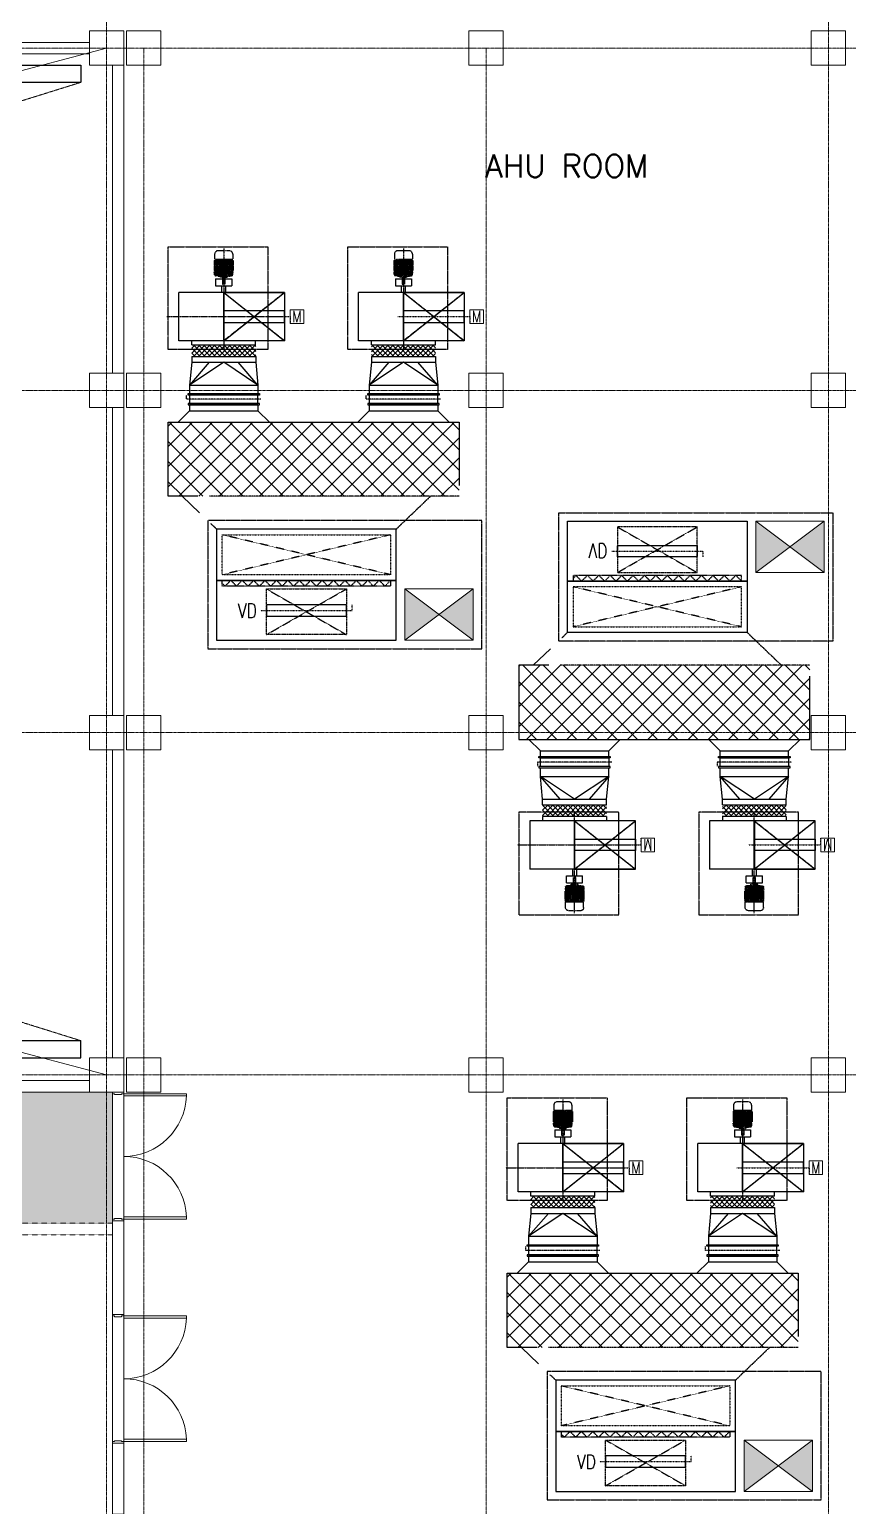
# Model space of a CAD drawing. Extents: x -59767 to 1106559, y -1290 to 1129522.
# Drawn here: x 108857 to 123210, y 555465 to 581354 of the extents above; entities that cross this region are included whole.
import ezdxf
from ezdxf.enums import TextEntityAlignment as Align

# ---------------------------------------------------------------- set-up
doc = ezdxf.new("R2010")
doc.units = 0
for name, pattern in [('CENTER', [2, 1.25, -0.25, 0.25, -0.25]), ('CENTER2', [1.125, 0.75, -0.125, 0.125, -0.125]), ('DASHED', [3.5, 2, -1.5]), ('HIDDEN', [0.375, 0.25, -0.125]), ('HIDDEN2', [0.1875, 0.125, -0.0625]), ('HIDDENX2', [0.75, 0.5, -0.25]), ('PHANTOM', [2.5, 1.25, -0.25, 0.25, -0.25, 0.25, -0.25]), ('PHANTOM2', [1.25, 0.625, -0.125, 0.125, -0.125, 0.125, -0.125])]:
    doc.linetypes.add(name, pattern=pattern)
doc.layers.get('0').update_dxf_attribs({"linetype": 'CONTINUOUS', "lineweight": 9})
for name, color, linetype in [('1', 2, 'CONTINUOUS'), ('CY', 4, 'CONTINUOUS'), ('D-OA', 3, 'CONTINUOUS'), ('EQ', 253, 'CONTINUOUS'), ('EQUIP', 6, 'CONTINUOUS'), ('EQUIP-PAD', 1, 'PHANTOM2'), ('EQUIPMENT', 6, 'CONTINUOUS'), ('SA-102', 3, 'CONTINUOUS'), ('SIZE', 2, 'CONTINUOUS'), ('VD', 2, 'HIDDEN')]:
    doc.layers.add(name, color=color, linetype=linetype)
for name, color, linetype, lineweight in [('CENTER', 1, 'CENTER', 9), ('COLUMN', 2, 'CONTINUOUS', 9), ('DRY WALL', 254, 'HIDDEN', 9), ('TEXT', 3, 'CONTINUOUS', 9), ('WALL', 7, 'CONTINUOUS', 9), ('WALL_200', 3, 'CONTINUOUS', 9), ('중간선', 5, 'CONTINUOUS', 9), ('중심선', 1, 'CENTER', 9)]:
    doc.layers.add(name, color=color, linetype=linetype, lineweight=lineweight)
doc.styles.add('ROMANS', font='romans.shx', dxfattribs={"bigfont": 'whgtxt.shx'})
doc.styles.get("Standard").update_dxf_attribs({"font": 'romans.shx', "bigfont": 'whtgtxt.shx'})

# ---------------------------------------------------------------- blocks, each defined once
blk = doc.blocks.new('column600')
at = {"layer": 'COLUMN', "linetype": 'Continuous'}
blk.add_lwpolyline([(-300, -300), (300, -300), (300, 300), (-300, 300)], close=True, dxfattribs=at)
blk = doc.blocks.new('15HPM1')
at = {"color": 6, "linetype": 'PHANTOM'}
for p, q in [((-21, -110), (-21, 0)), ((-21, 0), (0, 0)), ((21, 0), (0, 0)), ((21, -110), (21, 0)), ((-139, -218), (-167, -234)), ((-167, -323), (-167, -234)), ((-159, -163), (-165, -211)), ((-137, -211), (-165, -211)), ((-156, -161), (-163, -211)), ((-139, -218), (-163, -234)), ((-163, -323), (-163, -234)), ((-153, -161), (-159, -211)), ((-139, -218), (-159, -234)), ((-159, -323), (-159, -234)), ((-147, -163), (-153, -211)), ((-136, -218), (-153, -234)), ((-136, -218), (-153, -234)), ((-136, -218), (-153, -234)), ((-153, -323), (-153, -234)), ((-153, -323), (-153, -234)), ((-139, -167), (-145, -211)), ((-136, -218), (-145, -234)), ((-145, -323), (-145, -234)), ((-138, -167), (-144, -211)), ((-136, -218), (-144, -234)), ((-144, -323), (-144, -234)), ((-88, -146), (-140, -146)), ((-139, -215), (141, -215)), ((-139, -218), (-139, -215)), ((-131, -168), (-137, -215)), ((-136, -323), (-136, -218)), ((-130, -169), (-135, -211)), ((-131, -218), (-135, -234)), ((-135, -323), (-135, -234)), ((-128, -169), (-133, -211)), ((-133, -211), (-121, -211)), ((-126, -218), (-133, -234)), ((-133, -323), (-133, -234)), ((-126, -323), (-126, -218)), ((-104, -189), (-121, -189)), ((-121, -215), (-121, -189)), ((-121, -323), (-121, -215)), ((-103, -218), (-121, -218)), ((-117, -215), (-117, -189)), ((-117, -323), (-117, -218)), ((-114, -169), (-116, -189)), ((-109, -215), (-109, -189)), ((-109, -323), (-109, -218)), ((-106, -144), (-106, -141)), ((-103, -218), (-103, -215)), ((-98, -211), (-98, -174)), ((-86, -218), (-98, -234)), ((-98, -323), (-98, -234)), ((-96, -211), (-96, -175)), ((-76, -218), (-96, -234)), ((-96, -323), (-96, -234)), ((-90, -156), (-78, -144)), ((-89, -222), (-89, -215)), ((-88, -158), (-76, -146)), ((-82, -211), (-82, -177)), ((-73, -218), (-82, -234)), ((-82, -323), (-82, -234)), ((-81, -173), (-79, -164)), ((-80, -211), (-80, -179)), ((-63, -218), (-80, -234)), ((-80, -323), (-80, -234)), ((-79, -173), (-76, -165)), ((-76, -146), (-76, -157)), ((-76, -165), (-76, -211)), ((-76, -223), (-76, -218)), ((-65, -211), (-65, -178)), ((-60, -218), (-65, -234)), ((-65, -234), (-65, -412)), ((-63, -211), (-63, -179)), ((-48, -218), (-63, -234)), ((-63, -226), (-63, -218)), ((-63, -234), (-63, -412)), ((-60, -136), (-60, -120)), ((0, -138), (-60, -138)), ((0, -118), (-58, -118)), ((-57, -153), (-50, -145)), ((-54, -154), (-48, -146)), ((-48, -146), (-48, -211)), ((-48, -211), (-48, -184)), ((-48, -218), (-48, -428)), ((-45, -218), (-48, -234)), ((-48, -234), (-48, -412)), ((-45, -211), (-45, -185)), ((-33, -218), (-45, -234)), ((-45, -234), (-45, -412)), ((-40, -168), (-35, -163)), ((-38, -170), (-33, -165)), ((-33, -165), (-33, -211)), ((-33, -218), (-33, -428)), ((-30, -211), (-30, -171)), ((-30, -234), (-30, -428)), ((-27, -159), (-20, -145)), ((-27, -211), (-27, -171)), ((-18, -218), (-27, -234)), ((-27, -234), (-27, -412)), ((-24, -159), (-18, -146)), ((-22, -110), (0, -110)), ((-22, -118), (-22, -110)), ((-18, -146), (-18, -211)), ((-18, -218), (-18, -428)), ((-14, -218), (-14, -428)), ((-14, -218), (-11, -234)), ((-11, -211), (-11, -178)), ((-11, -234), (-11, -412)), ((-9, -172), (-4, -164)), ((-8, -211), (-8, -180)), ((-2, -218), (-8, -234)), ((-8, -234), (-8, -412)), ((-6, -173), (-2, -165)), ((22, -110), (0, -110)), ((0, -118), (58, -118)), ((0, -138), (60, -138)), ((6, -173), (2, -165)), ((2, -218), (8, -234)), ((9, -172), (4, -164)), ((8, -211), (8, -180)), ((8, -234), (8, -412)), ((11, -211), (11, -178)), ((14, -218), (11, -234)), ((11, -234), (11, -412)), ((14, -218), (14, -428)), ((18, -146), (18, -211)), ((24, -159), (18, -146)), ((18, -218), (18, -428)), ((18, -218), (27, -234)), ((27, -159), (20, -145)), ((22, -118), (22, -110)), ((27, -211), (27, -171)), ((27, -234), (27, -412)), ((30, -211), (30, -171)), ((30, -234), (30, -428)), ((33, -165), (33, -211)), ((38, -170), (33, -165)), ((33, -218), (33, -428)), ((33, -218), (45, -234)), ((40, -168), (35, -163)), ((45, -211), (45, -185)), ((45, -218), (48, -234)), ((45, -234), (45, -412)), ((48, -146), (48, -211)), ((54, -154), (48, -146)), ((48, -211), (48, -184)), ((48, -218), (48, -428)), ((48, -218), (63, -234)), ((48, -234), (48, -412)), ((57, -153), (50, -145)), ((60, -136), (60, -120)), ((60, -218), (65, -234)), ((63, -211), (63, -179)), ((63, -226), (63, -218)), ((63, -218), (80, -234)), ((63, -234), (63, -412)), ((65, -211), (65, -178)), ((65, -234), (65, -412)), ((73, -218), (82, -234)), ((88, -158), (76, -146)), ((76, -146), (76, -157)), ((76, -165), (76, -211)), ((79, -173), (76, -165)), ((76, -218), (96, -234)), ((76, -223), (76, -218)), ((90, -156), (78, -144)), ((81, -173), (79, -164)), ((80, -211), (80, -179)), ((80, -323), (80, -234)), ((82, -211), (82, -177)), ((82, -323), (82, -234)), ((86, -218), (98, -234)), ((88, -146), (140, -146)), ((89, -222), (89, -215)), ((96, -211), (96, -175)), ((96, -323), (96, -234)), ((98, -211), (98, -174)), ((98, -323), (98, -234)), ((103, -218), (103, -215)), ((103, -218), (121, -218)), ((104, -189), (121, -189)), ((106, -144), (106, -141)), ((109, -215), (109, -189)), ((109, -323), (109, -218)), ((114, -169), (116, -189)), ((117, -215), (117, -189)), ((117, -323), (117, -218)), ((121, -215), (121, -189)), ((133, -211), (121, -211)), ((121, -323), (121, -215)), ((126, -323), (126, -218)), ((126, -218), (133, -234)), ((128, -169), (133, -211)), ((130, -169), (135, -211)), ((131, -168), (137, -215)), ((131, -218), (135, -234)), ((133, -323), (133, -234)), ((135, -323), (135, -234)), ((136, -323), (136, -218)), ((136, -218), (153, -234)), ((136, -218), (153, -234)), ((136, -218), (153, -234)), ((136, -218), (145, -234)), ((136, -218), (144, -234)), ((137, -211), (165, -211)), ((138, -167), (144, -211)), ((139, -167), (145, -211)), ((139, -218), (139, -215)), ((139, -218), (167, -234)), ((139, -218), (163, -234)), ((139, -218), (159, -234)), ((144, -323), (144, -234)), ((145, -323), (145, -234)), ((147, -163), (153, -211)), ((153, -161), (159, -211)), ((153, -323), (153, -234)), ((153, -323), (153, -234)), ((156, -161), (163, -211)), ((159, -163), (165, -211)), ((159, -323), (159, -234)), ((163, -323), (163, -234)), ((167, -323), (167, -234)), ((-167, -412), (-167, -323)), ((-167, -412), (-139, -428)), ((-163, -412), (-163, -323)), ((-163, -412), (-139, -428)), ((-159, -412), (-159, -323)), ((-159, -412), (-139, -428)), ((-159, -431), (141, -431)), ((-159, -525), (-159, -431)), ((-153, -412), (-153, -323)), ((-153, -412), (-153, -323)), ((-153, -412), (-136, -428)), ((-153, -412), (-136, -428)), ((-153, -412), (-136, -428)), ((-145, -412), (-145, -323)), ((-145, -412), (-136, -428)), ((-144, -412), (-144, -323)), ((-144, -412), (-136, -428)), ((-139, -431), (-139, -428)), ((-136, -428), (-136, -323)), ((-135, -412), (-135, -323)), ((-135, -412), (-131, -428)), ((-133, -412), (-133, -323)), ((-133, -412), (-126, -428)), ((-126, -428), (-126, -323)), ((-121, -431), (-121, -323)), ((-121, -428), (-103, -428)), ((-117, -428), (-117, -323)), ((-109, -428), (-109, -323)), ((-103, -431), (-103, -428)), ((-98, -412), (-98, -323)), ((-98, -412), (-86, -428)), ((-96, -412), (-96, -323)), ((-96, -412), (-76, -428)), ((-89, -431), (-89, -424)), ((-82, -412), (-82, -323)), ((-82, -412), (-73, -428)), ((-80, -412), (-80, -323)), ((-80, -412), (-63, -428)), ((-76, -428), (-76, -423)), ((-65, -412), (-60, -428)), ((-63, -412), (-48, -428)), ((-63, -428), (-63, -420)), ((-48, -412), (-45, -428)), ((-45, -412), (-33, -428)), ((-27, -412), (-18, -428)), ((-11, -412), (-14, -428)), ((-8, -412), (-2, -428)), ((8, -412), (2, -428)), ((11, -412), (14, -428)), ((27, -412), (18, -428)), ((45, -412), (33, -428)), ((48, -412), (45, -428)), ((63, -412), (48, -428)), ((65, -412), (60, -428)), ((80, -412), (63, -428)), ((63, -428), (63, -420)), ((82, -412), (73, -428)), ((96, -412), (76, -428)), ((76, -428), (76, -423)), ((80, -412), (80, -323)), ((82, -412), (82, -323)), ((98, -412), (86, -428)), ((89, -431), (89, -424)), ((96, -412), (96, -323)), ((98, -412), (98, -323)), ((103, -431), (103, -428)), ((121, -428), (103, -428)), ((109, -428), (109, -323)), ((117, -428), (117, -323)), ((121, -431), (121, -323)), ((126, -428), (126, -323)), ((133, -412), (126, -428)), ((135, -412), (131, -428)), ((133, -412), (133, -323)), ((135, -412), (135, -323)), ((136, -428), (136, -323)), ((153, -412), (136, -428)), ((153, -412), (136, -428)), ((153, -412), (136, -428)), ((145, -412), (136, -428)), ((144, -412), (136, -428)), ((167, -412), (139, -428)), ((163, -412), (139, -428)), ((159, -412), (139, -428)), ((139, -431), (139, -428)), ((144, -412), (144, -323)), ((145, -412), (145, -323)), ((153, -412), (153, -323)), ((153, -412), (153, -323)), ((159, -412), (159, -323)), ((159, -525), (159, -431)), ((163, -412), (163, -323)), ((167, -412), (167, -323)), ((-102, -582), (103, -582))]:
    blk.add_line(p, q, dxfattribs=at)
for centre, radius, start, end in [((-140, -166), 19.4, 90, 172.2068), ((-140, -163), 16.7, 90, 172.2068), ((-136, -163), 16.7, 90, 172.2068), ((-127, -166), 19.4, 90, 172.2068), ((-116, -170), 23.6, 90.0001, 172.2068), ((-114, -170), 23.6, 90.0001, 172.2068), ((-104, -173), 27, 96.9319, 171.2119), ((-103, -173), 26.4, 90, 172.2068), ((-102, -173), 26.4, 90.0001, 172.2068), ((-88, -173), 26.4, 90.0001, 172.2068), ((-108, -144), 2, 273.5033, 359.995), ((-104, -141), 2, 93.9961, 180.0071), ((-67, -671), 533, 89.5181, 93.9956), ((-73, -174), 25, 134.5088, 180), ((-71, -175), 25, 134.5088, 180), ((-59, -179), 23.5, 163.9934, 180.0002), ((-59, -179), 20.8, 163.9934, 180.0002), ((-24, -178), 41.7, 142.4521, 180), ((-62, -136), 2, 269.5183, 359.9718), ((-21, -179), 41.7, 142.4521, 180), ((-58, -120), 2, 90, 180), ((-24, -185), 23.7, 133.2315, 180.0001), ((-24, -185), 20.8, 133.2315, 180.0001), ((-2, -171), 27.8, 154.3206, 180.0001), ((1, -171), 27.8, 154.3206, 180.0001), ((6, -180), 16.8, 151.073, 180.0004), ((6, -180), 13.9, 151.073, 180.0004), ((-6, -180), 13.9, 359.9996, 28.927), ((-6, -180), 16.8, 359.9996, 28.927), ((-1, -171), 27.8, 359.9999, 25.6794), ((2, -171), 27.8, 359.9999, 25.6794), ((24, -185), 20.8, 359.9999, 46.7685), ((24, -185), 23.7, 359.9999, 46.7685), ((21, -179), 41.7, 0, 37.5479), ((24, -178), 41.7, 360, 37.5479), ((58, -120), 2, 0, 90), ((62, -136), 2, 180.0282, 270.4817), ((67, -671), 533, 86.0044, 90.4819), ((59, -179), 20.8, 359.9998, 16.0066), ((59, -179), 23.5, 359.9998, 16.0066), ((88, -173), 26.4, 7.7932, 89.9999), ((71, -175), 25, 0, 45.4912), ((73, -174), 25, 360, 45.4912), ((102, -173), 26.4, 7.7932, 89.9999), ((103, -173), 26.4, 7.7932, 90), ((104, -141), 2, 359.9929, 86.0039), ((108, -144), 2, 180.005, 266.4967), ((104, -173), 27, 8.7881, 83.0681), ((114, -170), 23.6, 7.7932, 89.9999), ((116, -170), 23.6, 7.7932, 89.9999), ((127, -166), 19.4, 7.7932, 90), ((136, -163), 16.7, 7.7932, 90), ((140, -163), 16.7, 7.7932, 90), ((140, -166), 19.4, 7.7932, 90), ((-102, -525), 57, 180, 270), ((102, -525), 57, 270, 0)]:
    blk.add_arc(centre, radius, start, end, dxfattribs=at)
blk = doc.blocks.new('CRANE')
at = {"layer": 'CENTER', "linetype": 'CENTER'}
for p, q in [((56008, 563629), (109758, 580429, -3)), ((109758, 563629), (56008, 580429))]:
    blk.add_line(p, q, dxfattribs=at)
at = {"layer": 'CY'}
for p, q in [((56008, 580729), (109758, 580729)), ((109758, 580729), (109758, 580429)), ((56008, 580429), (109758, 580429))]:
    blk.add_line(p, q, dxfattribs=at)
blk.add_lwpolyline([(56008, 563329), (109758, 563329), (109758, 563629), (56008, 563629)], dxfattribs=at)

msp = doc.modelspace()

# ---------------------------------------------------------------- hatches: boundary and pattern name
at = {"layer": '1', "lineweight": 9}
for points in [[(121584.7, 571835.4), (121584.7, 572735.4), (122184.7, 572285.4), (122784.7, 572735.4), (122784.7, 571835.4), (122184.7, 572285.4)], [(115434.7, 571547.7), (115434.7, 570647.7), (116034.7, 571097.7), (116634.7, 570647.7), (116634.7, 571547.7), (116034.7, 571097.7)], [(121379.1, 556628.8), (121379.1, 555728.8), (121979.1, 556178.8), (122579.1, 555728.8), (122579.1, 556628.8), (121979.1, 556178.8)]]:
    msp.add_hatch(color=256, dxfattribs=at).paths.add_polyline_path(points)
at = {"layer": 'D-OA', "ltscale": 0.5}
h = msp.add_hatch(dxfattribs=at)
h.set_pattern_fill('ANSI37', color=1, scale=2000, angle=180, style=0)
h.set_pattern_definition([(45, (-789525.07, 470500.23), (-176.776695, 176.776695), []), (135, (-789525.07, 470500.23), (-176.776695, -176.776695), [])])
edge = h.paths.add_edge_path()
edge.add_line((116385.1, 573172.7), (111285.1, 573172.7))
edge.add_line((111285.1, 573172.7), (111285.1, 574472.7))
edge.add_line((111285.1, 574472.7), (116385.1, 574472.7))
edge.add_line((116385.1, 574472.7), (116385.1, 573361.4))
h = msp.add_hatch(dxfattribs=at)
h.set_pattern_fill('ANSI37', color=1, scale=2000, angle=180, style=0)
h.set_pattern_definition([(45, (-783375.07, 469825.23), (-176.776695, 176.776695), []), (135, (-783375.07, 469825.23), (-176.776695, -176.776695), [])])
edge = h.paths.add_edge_path()
edge.add_line((122535.1, 570210.4), (117435.1, 570210.4))
edge.add_line((117435.1, 570210.4), (117435.1, 568910.4))
edge.add_line((117435.1, 568910.4), (122535.1, 568910.4))
edge.add_line((122535.1, 568910.4), (122535.1, 570021.7))
h = msp.add_hatch(dxfattribs=at)
h.set_pattern_fill('ANSI37', color=1, scale=2000, angle=180, style=0)
h.set_pattern_definition([(45, (-783580.67, 455581.33), (-176.776695, 176.776695), []), (135, (-783580.67, 455581.33), (-176.776695, -176.776695), [])])
edge = h.paths.add_edge_path()
edge.add_line((122329.5, 558253.8), (117229.5, 558253.8))
edge.add_line((117229.5, 558253.8), (117229.5, 559553.8))
edge.add_line((117229.5, 559553.8), (122329.5, 559553.8))
edge.add_line((122329.5, 559553.8), (122329.5, 558442.5))
at = {"layer": 'EQUIP', "ltscale": 0.5}
h = msp.add_hatch(dxfattribs=at)
h.set_pattern_fill('ANSI37', color=1, scale=500, style=0)
h.set_pattern_definition([(225, (135345.206, 600915.32), (44.19417, -44.19417), []), (315, (135345.206, 600915.32), (44.19417, 44.19417), [])])
h.paths.add_polyline_path([(111700, 575821.1), (111700, 575621.1), (112820.7, 575621.1), (112820.7, 575821.1)])
h = msp.add_hatch(dxfattribs=at)
h.set_pattern_fill('ANSI37', color=1, scale=500, style=0)
h.set_pattern_definition([(225, (132195.206, 600915.32), (44.19417, -44.19417), []), (315, (132195.206, 600915.32), (44.19417, 44.19417), [])])
h.paths.add_polyline_path([(114850, 575821.1), (114850, 575621.1), (115970.7, 575621.1), (115970.7, 575821.1)])
h = msp.add_hatch(dxfattribs=at)
h.set_pattern_fill('ANSI37', color=1, scale=500, angle=360, style=0)
h.set_pattern_definition([(225, (141495.206, 600240.32), (44.19417, -44.19417), []), (315, (141495.206, 600240.32), (44.19417, 44.19417), [])])
h.paths.add_polyline_path([(117850, 567562.1), (117850, 567762.1), (118970.7, 567762.1), (118970.7, 567562.1)])
h = msp.add_hatch(dxfattribs=at)
h.set_pattern_fill('ANSI37', color=1, scale=500, angle=360, style=0)
h.set_pattern_definition([(225, (138345.206, 600240.32), (44.19417, -44.19417), []), (315, (138345.206, 600240.32), (44.19417, 44.19417), [])])
h.paths.add_polyline_path([(121000, 567562.1), (121000, 567762.1), (122120.7, 567762.1), (122120.7, 567562.1)])
h = msp.add_hatch(dxfattribs=at)
h.set_pattern_fill('ANSI37', color=1, scale=500, style=0)
h.set_pattern_definition([(225, (141289.61, 585996.42), (44.19417, -44.19417), []), (315, (141289.61, 585996.42), (44.19417, 44.19417), [])])
h.paths.add_polyline_path([(117644.4, 560902.2), (117644.4, 560702.2), (118765.1, 560702.2), (118765.1, 560902.2)])
h = msp.add_hatch(dxfattribs=at)
h.set_pattern_fill('ANSI37', color=1, scale=500, style=0)
h.set_pattern_definition([(225, (138139.61, 585996.42), (44.19417, -44.19417), []), (315, (138139.61, 585996.42), (44.19417, 44.19417), [])])
h.paths.add_polyline_path([(120794.4, 560902.2), (120794.4, 560702.2), (121915.1, 560702.2), (121915.1, 560902.2)])
at = {"layer": '중간선', "transparency": 33554585}
h = msp.add_hatch(dxfattribs=at)
h.set_pattern_fill('DOTS', color=6, scale=100)
h.paths.add_polyline_path([(42733.2, 562729.1), (42733.2, 560429.1), (110308.2, 560429.1), (110308.2, 562729.1)])

# ---------------------------------------------------------------- linework, layer by layer
at = {"layer": '1', "lineweight": 9}
for p, q in [((121584.7, 571835.4), (121584.7, 572735.4)), ((121584.7, 572735.4), (122784.7, 572735.4)), ((122784.7, 571835.4), (121584.7, 572735.4)), ((121584.7, 571835.4), (122784.7, 572735.4)), ((122784.7, 572735.4), (122784.7, 571835.4)), ((122784.7, 571835.4), (121584.7, 571835.4)), ((116634.7, 571547.7), (115434.7, 571547.7)), ((115434.7, 571547.7), (115434.7, 570647.7)), ((116634.7, 571547.7), (115434.7, 570647.7)), ((115434.7, 571547.7), (116634.7, 570647.7)), ((116634.7, 570647.7), (116634.7, 571547.7)), ((115434.7, 570647.7), (116634.7, 570647.7)), ((122579.1, 556628.8), (121379.1, 556628.8)), ((121379.1, 556628.8), (121379.1, 555728.8)), ((122579.1, 556628.8), (121379.1, 555728.8)), ((121379.1, 556628.8), (122579.1, 555728.8)), ((122579.1, 555728.8), (122579.1, 556628.8)), ((121379.1, 555728.8), (122579.1, 555728.8))]:
    msp.add_line(p, q, dxfattribs=at)
at = {"layer": 'D-OA', "ltscale": 0.5}
for p, q in [((111699.7, 575521.9), (111659.7, 575121.9)), ((112260.1, 575521.9), (111659.7, 575121.9)), ((112005.5, 575521.9), (111659.7, 575121.9)), ((111699.7, 575621.9), (112820.5, 575621.9)), ((111699.7, 575621.9), (111699.7, 575521.9)), ((111699.7, 575521.9), (112820.5, 575521.9)), ((112860.5, 575121.9), (112260.1, 575521.9)), ((112860.5, 575121.9), (112514.7, 575521.9)), ((112820.5, 575621.9), (112820.5, 575521.9)), ((112820.5, 575521.9), (112860.5, 575121.9)), ((114849.7, 575521.9), (114809.7, 575121.9)), ((115410.1, 575521.9), (114809.7, 575121.9)), ((115155.5, 575521.9), (114809.7, 575121.9)), ((114849.7, 575621.9), (114849.7, 575521.9)), ((114849.7, 575621.9), (115970.5, 575621.9)), ((114849.7, 575521.9), (115970.5, 575521.9)), ((116010.5, 575121.9), (115410.1, 575521.9)), ((116010.5, 575121.9), (115664.7, 575521.9)), ((115970.5, 575621.9), (115970.5, 575521.9)), ((115970.5, 575521.9), (116010.5, 575121.9)), ((111659.7, 575121.9), (111659.7, 574972.7)), ((111659.7, 575121.9), (112860.5, 575121.9)), ((112860.5, 575121.9), (112860.5, 574972.7)), ((114809.7, 575121.9), (114809.7, 574972.7)), ((114809.7, 575121.9), (116010.5, 575121.9)), ((116010.5, 575121.9), (116010.5, 574972.7)), ((111659.7, 574972.7), (112860.5, 574972.7)), ((111659.7, 574772.7), (111659.7, 574672.7)), ((111659.7, 574772.7), (112860.5, 574772.7)), ((112860.5, 574772.7), (112860.5, 574672.7)), ((114809.7, 574972.7), (116010.5, 574972.7)), ((114809.7, 574772.7), (114809.7, 574672.7)), ((114809.7, 574772.7), (116010.5, 574772.7)), ((116010.5, 574772.7), (116010.5, 574672.7)), ((111659.7, 574672.7), (111459.7, 574472.7)), ((111659.7, 574672.7), (112860.5, 574672.7)), ((112860.5, 574672.7), (113060.5, 574472.7)), ((114809.7, 574672.7), (114609.7, 574472.7)), ((114809.7, 574672.7), (116010.5, 574672.7)), ((116010.5, 574672.7), (116210.5, 574472.7)), ((111834.7, 572885.2), (111534.7, 573172.7)), ((117984.7, 570497.9), (117684.7, 570210.4)), ((117809.7, 568710.4), (117609.7, 568910.4)), ((119010.5, 568710.4), (119210.5, 568910.4)), ((120959.7, 568710.4), (120759.7, 568910.4)), ((122160.5, 568710.4), (122360.5, 568910.4)), ((117809.7, 568610.4), (117809.7, 568710.4)), ((117809.7, 568710.4), (119010.5, 568710.4)), ((117809.7, 568610.4), (119010.5, 568610.4)), ((119010.5, 568610.4), (119010.5, 568710.4)), ((120959.7, 568610.4), (120959.7, 568710.4)), ((120959.7, 568710.4), (122160.5, 568710.4)), ((120959.7, 568610.4), (122160.5, 568610.4)), ((122160.5, 568610.4), (122160.5, 568710.4)), ((117809.7, 568261.2), (117809.7, 568410.4)), ((117809.7, 568410.4), (119010.5, 568410.4)), ((117849.7, 567861.2), (117809.7, 568261.2)), ((117809.7, 568261.2), (119010.5, 568261.2)), ((118410.1, 567861.2), (117809.7, 568261.2)), ((118155.5, 567861.2), (117809.7, 568261.2)), ((119010.5, 568261.2), (118410.1, 567861.2)), ((119010.5, 568261.2), (118664.7, 567861.2)), ((118970.5, 567861.2), (119010.5, 568261.2)), ((119010.5, 568261.2), (119010.5, 568410.4)), ((120959.7, 568261.2), (120959.7, 568410.4)), ((120959.7, 568410.4), (122160.5, 568410.4)), ((120999.7, 567861.2), (120959.7, 568261.2)), ((120959.7, 568261.2), (122160.5, 568261.2)), ((121560.1, 567861.2), (120959.7, 568261.2)), ((121305.5, 567861.2), (120959.7, 568261.2)), ((122160.5, 568261.2), (121560.1, 567861.2)), ((122160.5, 568261.2), (121814.7, 567861.2)), ((122120.5, 567861.2), (122160.5, 568261.2)), ((122160.5, 568261.2), (122160.5, 568410.4)), ((117849.7, 567861.2), (118970.5, 567861.2)), ((117849.7, 567761.2), (117849.7, 567861.2)), ((117849.7, 567761.2), (118970.5, 567761.2)), ((118970.5, 567761.2), (118970.5, 567861.2)), ((120999.7, 567861.2), (122120.5, 567861.2)), ((120999.7, 567761.2), (120999.7, 567861.2)), ((120999.7, 567761.2), (122120.5, 567761.2)), ((122120.5, 567761.2), (122120.5, 567861.2)), ((117644.1, 560603), (117604.1, 560203)), ((118204.5, 560603), (117604.1, 560203)), ((117949.9, 560603), (117604.1, 560203)), ((117644.1, 560703), (118764.9, 560703)), ((117644.1, 560703), (117644.1, 560603)), ((117644.1, 560603), (118764.9, 560603)), ((118804.9, 560203), (118204.5, 560603)), ((118804.9, 560203), (118459.1, 560603)), ((118764.9, 560703), (118764.9, 560603)), ((118764.9, 560603), (118804.9, 560203)), ((120794.1, 560603), (120754.1, 560203)), ((121354.5, 560603), (120754.1, 560203)), ((121099.9, 560603), (120754.1, 560203)), ((120794.1, 560703), (120794.1, 560603)), ((120794.1, 560703), (121914.9, 560703)), ((120794.1, 560603), (121914.9, 560603)), ((121954.9, 560203), (121354.5, 560603)), ((121954.9, 560203), (121609.1, 560603)), ((121914.9, 560703), (121914.9, 560603)), ((121914.9, 560603), (121954.9, 560203)), ((117604.1, 560203), (117604.1, 560053.8)), ((117604.1, 560203), (118804.9, 560203)), ((117604.1, 560053.8), (118804.9, 560053.8)), ((118804.9, 560203), (118804.9, 560053.8)), ((120754.1, 560203), (120754.1, 560053.8)), ((120754.1, 560203), (121954.9, 560203)), ((120754.1, 560053.8), (121954.9, 560053.8)), ((121954.9, 560203), (121954.9, 560053.8)), ((117604.1, 559753.8), (117404.1, 559553.8)), ((117604.1, 559853.8), (117604.1, 559753.8)), ((117604.1, 559853.8), (118804.9, 559853.8)), ((117604.1, 559753.8), (118804.9, 559753.8)), ((118804.9, 559853.8), (118804.9, 559753.8)), ((118804.9, 559753.8), (119004.9, 559553.8)), ((120754.1, 559753.8), (120554.1, 559553.8)), ((120754.1, 559853.8), (120754.1, 559753.8)), ((120754.1, 559853.8), (121954.9, 559853.8)), ((120754.1, 559753.8), (121954.9, 559753.8)), ((121954.9, 559853.8), (121954.9, 559753.8)), ((121954.9, 559753.8), (122154.9, 559553.8)), ((117779.1, 557966.3), (117479.1, 558253.8))]:
    msp.add_line(p, q, dxfattribs=at)
at = {"layer": 'D-OA', "linetype": 'HIDDENX2'}
for p, q in [((115284.7, 572597.7), (115884.7, 573172.7)), ((119159.7, 571835.4), (120559.7, 572635.4)), ((119159.7, 572635.4), (120559.7, 571835.4)), ((113009.7, 571547.7), (114409.7, 570747.7)), ((113009.7, 570747.7), (114409.7, 571547.7)), ((121434.7, 570785.4), (122034.7, 570210.4)), ((121229.1, 557678.8), (121829.1, 558253.8)), ((118954.1, 556628.8), (120354.1, 555828.8)), ((118954.1, 555828.8), (120354.1, 556628.8))]:
    msp.add_line(p, q, dxfattribs=at)
at = {"layer": 'D-OA', "linetype": 'HIDDENX2', "ltscale": 0.5}
for p, q in [((112134.7, 572597.7), (112034.7, 572693.5)), ((118284.7, 570785.4), (118184.7, 570689.6)), ((118079.1, 557678.8), (117979.1, 557774.6))]:
    msp.add_line(p, q, dxfattribs=at)
at = {"layer": 'D-OA'}
for points in [[(111809.4, 573172.7), (111285.1, 573172.7), (111285.1, 574472.7), (116385.1, 574472.7), (116385.1, 573361.4)], [(117959.4, 570210.4), (117435.1, 570210.4), (117435.1, 568910.4), (122535.1, 568910.4), (122535.1, 570021.7)], [(117753.8, 558253.8), (117229.5, 558253.8), (117229.5, 559553.8), (122329.5, 559553.8), (122329.5, 558442.5)]]:
    msp.add_lwpolyline(points, dxfattribs=at)
at = {"layer": 'D-OA', "linetype": 'HIDDENX2'}
for points in [[(116385.1, 573172.7), (112009.4, 573172.7)], [(122535.1, 570210.4), (118159.4, 570210.4)], [(122329.5, 558253.8), (117953.8, 558253.8)]]:
    msp.add_lwpolyline(points, dxfattribs=at)
for points in [[(119159.7, 572635.4), (119159.7, 571835.4), (120559.7, 571835.4), (120559.7, 572635.4)], [(113009.7, 570747.7), (113009.7, 571547.7), (114409.7, 571547.7), (114409.7, 570747.7)], [(118954.1, 555828.8), (118954.1, 556628.8), (120354.1, 556628.8), (120354.1, 555828.8)]]:
    msp.add_lwpolyline(points, close=True, dxfattribs=at)
at = {"layer": 'DRY WALL', "linetype": 'HIDDEN', "lineweight": 9, "ltscale": 0.5}
msp.add_lwpolyline([(92508.1, 560429.1), (110308.2, 560429.1), (110308.2, 560229.1), (92508.1, 560229.1)], close=True, dxfattribs=at)
at = {"layer": 'EQ', "linetype": 'HIDDEN2', "ltscale": 0.5}
for points in [[(112234.7, 571797.7), (112234.7, 572497.7), (115184.7, 572497.7), (115184.7, 571797.7), (112234.7, 571797.7)], [(115184.7, 572497.7), (112234.7, 571797.7), (112234.7, 571797.7)], [(115184.7, 571797.7), (112234.7, 572497.7), (112234.7, 572497.7)], [(118384.7, 571585.4), (118384.7, 570885.4), (121334.7, 570885.4), (121334.7, 571585.4), (118384.7, 571585.4)], [(121334.7, 570885.4), (118384.7, 571585.4), (118384.7, 571585.4)], [(121334.7, 571585.4), (118384.7, 570885.4), (118384.7, 570885.4)], [(118179.1, 556878.8), (118179.1, 557578.8), (121129.1, 557578.8), (121129.1, 556878.8), (118179.1, 556878.8)], [(121129.1, 557578.8), (118179.1, 556878.8), (118179.1, 556878.8)], [(121129.1, 556878.8), (118179.1, 557578.8), (118179.1, 557578.8)]]:
    msp.add_lwpolyline(points, dxfattribs=at)
at = {"layer": 'EQ', "linetype": 'DASHED', "ltscale": 0.5}
for points in [[(112234.7, 571597.7), (112234.7, 571697.7), (115184.7, 571697.7), (115184.7, 571597.7), (112234.7, 571597.7)], [(112384.7, 571697.7), (112284.7, 571597.7), (112234.7, 571647.7)], [(112584.7, 571697.7), (112484.7, 571597.7), (112384.7, 571697.7)], [(112784.7, 571697.7), (112684.7, 571597.7), (112584.7, 571697.7)], [(112984.7, 571697.7), (112884.7, 571597.7), (112784.7, 571697.7)], [(113184.7, 571697.7), (113084.7, 571597.7), (112984.7, 571697.7)], [(113384.7, 571697.7), (113284.7, 571597.7), (113184.7, 571697.7)], [(113584.7, 571697.7), (113484.7, 571597.7), (113384.7, 571697.7)], [(113784.7, 571697.7), (113684.7, 571597.7), (113584.7, 571697.7)], [(113984.7, 571697.7), (113884.7, 571597.7), (113784.7, 571697.7)], [(114184.7, 571697.7), (114084.7, 571597.7), (113984.7, 571697.7)], [(114384.7, 571697.7), (114284.7, 571597.7), (114184.7, 571697.7)], [(114584.7, 571697.7), (114484.7, 571597.7), (114384.7, 571697.7)], [(114784.7, 571697.7), (114684.7, 571597.7), (114584.7, 571697.7)], [(114984.7, 571697.7), (114884.7, 571597.7), (114784.7, 571697.7)], [(115184.7, 571697.7), (115084.7, 571597.7), (114984.7, 571697.7)], [(118384.7, 571785.4), (118384.7, 571685.4), (121334.7, 571685.4), (121334.7, 571785.4), (118384.7, 571785.4)], [(118534.7, 571685.4), (118434.7, 571785.4), (118384.7, 571735.4)], [(118734.7, 571685.4), (118634.7, 571785.4), (118534.7, 571685.4)], [(118934.7, 571685.4), (118834.7, 571785.4), (118734.7, 571685.4)], [(119134.7, 571685.4), (119034.7, 571785.4), (118934.7, 571685.4)], [(119334.7, 571685.4), (119234.7, 571785.4), (119134.7, 571685.4)], [(119534.7, 571685.4), (119434.7, 571785.4), (119334.7, 571685.4)], [(119734.7, 571685.4), (119634.7, 571785.4), (119534.7, 571685.4)], [(119934.7, 571685.4), (119834.7, 571785.4), (119734.7, 571685.4)], [(120134.7, 571685.4), (120034.7, 571785.4), (119934.7, 571685.4)], [(120334.7, 571685.4), (120234.7, 571785.4), (120134.7, 571685.4)], [(120534.7, 571685.4), (120434.7, 571785.4), (120334.7, 571685.4)], [(120734.7, 571685.4), (120634.7, 571785.4), (120534.7, 571685.4)], [(120934.7, 571685.4), (120834.7, 571785.4), (120734.7, 571685.4)], [(121134.7, 571685.4), (121034.7, 571785.4), (120934.7, 571685.4)], [(121334.7, 571685.4), (121234.7, 571785.4), (121134.7, 571685.4)], [(118179.1, 556678.8), (118179.1, 556778.8), (121129.1, 556778.8), (121129.1, 556678.8), (118179.1, 556678.8)], [(118329.1, 556778.8), (118229.1, 556678.8), (118179.1, 556728.8)], [(118529.1, 556778.8), (118429.1, 556678.8), (118329.1, 556778.8)], [(118729.1, 556778.8), (118629.1, 556678.8), (118529.1, 556778.8)], [(118929.1, 556778.8), (118829.1, 556678.8), (118729.1, 556778.8)], [(119129.1, 556778.8), (119029.1, 556678.8), (118929.1, 556778.8)], [(119329.1, 556778.8), (119229.1, 556678.8), (119129.1, 556778.8)], [(119529.1, 556778.8), (119429.1, 556678.8), (119329.1, 556778.8)], [(119729.1, 556778.8), (119629.1, 556678.8), (119529.1, 556778.8)], [(119929.1, 556778.8), (119829.1, 556678.8), (119729.1, 556778.8)], [(120129.1, 556778.8), (120029.1, 556678.8), (119929.1, 556778.8)], [(120329.1, 556778.8), (120229.1, 556678.8), (120129.1, 556778.8)], [(120529.1, 556778.8), (120429.1, 556678.8), (120329.1, 556778.8)], [(120729.1, 556778.8), (120629.1, 556678.8), (120529.1, 556778.8)], [(120929.1, 556778.8), (120829.1, 556678.8), (120729.1, 556778.8)], [(121129.1, 556778.8), (121029.1, 556678.8), (120929.1, 556778.8)]]:
    msp.add_lwpolyline(points, dxfattribs=at)
at = {"layer": 'EQUIP', "color": 1, "linetype": 'CENTER2'}
for p, q in [((112259.7, 577517.8), (112259.7, 575746.1)), ((115409.7, 577517.8), (115409.7, 575746.1)), ((111261, 576322.7), (113307.3, 576322.7)), ((118409.7, 565865.4), (118409.7, 567637)), ((121559.7, 565865.4), (121559.7, 567637)), ((117411, 567060.4), (119457.3, 567060.4)), ((118204.1, 562598.9), (118204.1, 560827.2)), ((121354.1, 562598.9), (121354.1, 560827.2)), ((117205.4, 561403.8), (119251.7, 561403.8))]:
    msp.add_line(p, q, dxfattribs=at)
at = {"layer": 'EQUIP'}
for p, q in [((112119, 576985.7), (112400.5, 576985.7)), ((112119, 576985.7), (112119, 576862.5)), ((112119, 576862.5), (112400.5, 576862.5)), ((112224.6, 576745.2), (112224.6, 576862.5)), ((112294.9, 576745.2), (112294.9, 576862.5)), ((112400.5, 576985.7), (112400.5, 576862.5)), ((115269, 576985.7), (115550.5, 576985.7)), ((115269, 576985.7), (115269, 576862.5)), ((115269, 576862.5), (115550.5, 576862.5)), ((115374.6, 576745.2), (115374.6, 576862.5)), ((115444.9, 576745.2), (115444.9, 576862.5)), ((115550.5, 576985.7), (115550.5, 576862.5)), ((112259.7, 576745.2), (111474.7, 576745.2)), ((111474.7, 575900.2), (111474.7, 576745.2)), ((113324.7, 576745.2), (112259.7, 576745.2)), ((112259.7, 576745.2), (112259.7, 575900.2)), ((112259.7, 576745.2), (113324.7, 575900.2)), ((112259.7, 575900.2), (113324.7, 576745.2)), ((113324.7, 576745.2), (113324.7, 575900.2)), ((114624.7, 575900.2), (114624.7, 576745.2)), ((115409.7, 576745.2), (114624.7, 576745.2)), ((116474.7, 576745.2), (115409.7, 576745.2)), ((115409.7, 576745.2), (115409.7, 575900.2)), ((115409.7, 576745.2), (116474.7, 575900.2)), ((115409.7, 575900.2), (116474.7, 576745.2)), ((116474.7, 576745.2), (116474.7, 575900.2)), ((112259.7, 575900.2), (111474.7, 575900.2)), ((112820.5, 575821.9), (111699, 575821.9)), ((111699.7, 575824.6), (111699.7, 575897.2)), ((113324.7, 575900.2), (112259.7, 575900.2)), ((112819.7, 575824.6), (112819.7, 575900.2)), ((115409.7, 575900.2), (114624.7, 575900.2)), ((115970.5, 575821.9), (114849, 575821.9)), ((114849.7, 575824.6), (114849.7, 575897.2)), ((116474.7, 575900.2), (115409.7, 575900.2)), ((115969.7, 575824.6), (115969.7, 575900.2)), ((118409.7, 567482.9), (117624.7, 567482.9)), ((117624.7, 567482.9), (117624.7, 566637.9)), ((118970.5, 567561.2), (117849, 567561.2)), ((117849.7, 567558.5), (117849.7, 567485.9)), ((119474.7, 567482.9), (118409.7, 567482.9)), ((118409.7, 566637.9), (118409.7, 567482.9)), ((118409.7, 566637.9), (119474.7, 567482.9)), ((118409.7, 567482.9), (119474.7, 566637.9)), ((118969.7, 567558.5), (118969.7, 567482.9)), ((119474.7, 566637.9), (119474.7, 567482.9)), ((120774.7, 567482.9), (120774.7, 566637.9)), ((121559.7, 567482.9), (120774.7, 567482.9)), ((122120.5, 567561.2), (120999, 567561.2)), ((120999.7, 567558.5), (120999.7, 567485.9)), ((122624.7, 567482.9), (121559.7, 567482.9)), ((121559.7, 566637.9), (121559.7, 567482.9)), ((121559.7, 566637.9), (122624.7, 567482.9)), ((121559.7, 567482.9), (122624.7, 566637.9)), ((122119.7, 567558.5), (122119.7, 567482.9)), ((122624.7, 566637.9), (122624.7, 567482.9)), ((118409.7, 566637.9), (117624.7, 566637.9)), ((118269, 566520.6), (118550.5, 566520.6)), ((118269, 566397.5), (118269, 566520.6)), ((118374.6, 566637.9), (118374.6, 566520.6)), ((119474.7, 566637.9), (118409.7, 566637.9)), ((118444.9, 566637.9), (118444.9, 566520.6)), ((118550.5, 566397.5), (118550.5, 566520.6)), ((121559.7, 566637.9), (120774.7, 566637.9)), ((121419, 566520.6), (121700.5, 566520.6)), ((121419, 566397.5), (121419, 566520.6)), ((121524.6, 566637.9), (121524.6, 566520.6)), ((122624.7, 566637.9), (121559.7, 566637.9)), ((121594.9, 566637.9), (121594.9, 566520.6)), ((121700.5, 566397.5), (121700.5, 566520.6)), ((118269, 566397.5), (118550.5, 566397.5)), ((121419, 566397.5), (121700.5, 566397.5)), ((118063.4, 562066.8), (118344.9, 562066.8)), ((118063.4, 562066.8), (118063.4, 561943.6)), ((118344.9, 562066.8), (118344.9, 561943.6)), ((121213.4, 562066.8), (121494.9, 562066.8)), ((121213.4, 562066.8), (121213.4, 561943.6)), ((121494.9, 562066.8), (121494.9, 561943.6)), ((118204.1, 561826.3), (117419.1, 561826.3)), ((117419.1, 560981.3), (117419.1, 561826.3)), ((118063.4, 561943.6), (118344.9, 561943.6)), ((118169, 561826.3), (118169, 561943.6)), ((119269.1, 561826.3), (118204.1, 561826.3)), ((118204.1, 561826.3), (118204.1, 560981.3)), ((118204.1, 561826.3), (119269.1, 560981.3)), ((118204.1, 560981.3), (119269.1, 561826.3)), ((118239.3, 561826.3), (118239.3, 561943.6)), ((119269.1, 561826.3), (119269.1, 560981.3)), ((120569.1, 560981.3), (120569.1, 561826.3)), ((121354.1, 561826.3), (120569.1, 561826.3)), ((121213.4, 561943.6), (121494.9, 561943.6)), ((121319, 561826.3), (121319, 561943.6)), ((122419.1, 561826.3), (121354.1, 561826.3)), ((121354.1, 561826.3), (121354.1, 560981.3)), ((121354.1, 561826.3), (122419.1, 560981.3)), ((121354.1, 560981.3), (122419.1, 561826.3)), ((121389.3, 561826.3), (121389.3, 561943.6)), ((122419.1, 561826.3), (122419.1, 560981.3)), ((118204.1, 560981.3), (117419.1, 560981.3)), ((118764.9, 560903), (117643.4, 560903)), ((117644.1, 560905.7), (117644.1, 560978.3)), ((119269.1, 560981.3), (118204.1, 560981.3)), ((118764.1, 560905.7), (118764.1, 560981.3)), ((121354.1, 560981.3), (120569.1, 560981.3)), ((121914.9, 560903), (120793.4, 560903)), ((120794.1, 560905.7), (120794.1, 560978.3)), ((122419.1, 560981.3), (121354.1, 560981.3)), ((121914.1, 560905.7), (121914.1, 560981.3))]:
    msp.add_line(p, q, dxfattribs=at)
at = {"layer": 'EQUIP-PAD'}
for points in [[(113034.7, 575747.7), (111284.7, 575747.7), (111284.7, 577547.7), (113034.7, 577547.7)], [(116184.7, 575747.7), (114434.7, 575747.7), (114434.7, 577547.7), (116184.7, 577547.7)], [(116784.7, 570497.7), (116784.7, 572747.7), (112824.7, 572747.7), (112824.7, 572747.7), (111984.7, 572747.7), (111984.7, 570497.7), (112794.7, 570497.7), (112794.7, 570497.7)], [(122934.7, 572885.4), (122934.7, 570635.4), (118974.7, 570635.4), (118974.7, 570635.4), (118134.7, 570635.4), (118134.7, 572885.4), (118944.7, 572885.4), (118944.7, 572885.4)], [(119184.7, 567635.4), (117434.7, 567635.4), (117434.7, 565835.4), (119184.7, 565835.4)], [(122334.7, 567635.4), (120584.7, 567635.4), (120584.7, 565835.4), (122334.7, 565835.4)], [(118979.1, 560828.8), (117229.1, 560828.8), (117229.1, 562628.8), (118979.1, 562628.8)], [(122129.1, 560828.8), (120379.1, 560828.8), (120379.1, 562628.8), (122129.1, 562628.8)], [(122729.1, 555578.8), (122729.1, 557828.8), (118769.1, 557828.8), (118769.1, 557828.8), (117929.1, 557828.8), (117929.1, 555578.8), (118739.1, 555578.8), (118739.1, 555578.8)]]:
    msp.add_lwpolyline(points, close=True, dxfattribs=at)
at = {"layer": 'EQUIPMENT'}
for points in [[(118284.7, 571685.4), (118284.7, 572735.4), (121434.7, 572735.4), (121434.7, 571685.4), (118284.7, 571685.4)], [(112134.7, 572597.7), (112134.7, 571697.7), (115284.7, 571697.7), (115284.7, 572597.7), (112134.7, 572597.7)], [(112134.7, 571697.7), (112134.7, 570647.7), (115284.7, 570647.7), (115284.7, 571697.7), (112134.7, 571697.7)], [(118284.7, 570785.4), (118284.7, 571685.4), (121434.7, 571685.4), (121434.7, 570785.4), (118284.7, 570785.4)], [(118079.1, 557678.8), (118079.1, 556778.8), (121229.1, 556778.8), (121229.1, 557678.8), (118079.1, 557678.8)], [(118079.1, 556778.8), (118079.1, 555728.8), (121229.1, 555728.8), (121229.1, 556778.8), (118079.1, 556778.8)]]:
    msp.add_lwpolyline(points, dxfattribs=at)
at = {"layer": 'SA-102', "linetype": 'HIDDENX2', "ltscale": 0.5}
for p, q in [((112259.7, 575900.2), (113324.7, 576745.2)), ((112259.7, 576745.2), (113324.7, 575900.2)), ((115410.1, 575900.2), (116475.1, 576745.2)), ((115410.1, 576745.2), (116475.1, 575900.2)), ((118409.7, 567482.9), (119474.7, 566637.9)), ((118409.7, 566637.9), (119474.7, 567482.9)), ((121560.1, 567482.9), (122625.1, 566637.9)), ((121560.1, 566637.9), (122625.1, 567482.9)), ((118204.1, 560981.3), (119269.1, 561826.3)), ((118204.1, 561826.3), (119269.1, 560981.3)), ((121354.5, 560981.3), (122419.5, 561826.3)), ((121354.5, 561826.3), (122419.5, 560981.3))]:
    msp.add_line(p, q, dxfattribs=at)
for points in [[(112259.7, 576745.2), (113324.7, 576745.2), (113324.7, 575900.2), (112259.7, 575900.2)], [(115410.1, 576745.2), (116475.1, 576745.2), (116475.1, 575900.2), (115410.1, 575900.2)], [(118409.7, 566637.9), (119474.7, 566637.9), (119474.7, 567482.9), (118409.7, 567482.9)], [(121560.1, 566637.9), (122625.1, 566637.9), (122625.1, 567482.9), (121560.1, 567482.9)], [(118204.1, 561826.3), (119269.1, 561826.3), (119269.1, 560981.3), (118204.1, 560981.3)], [(121354.5, 561826.3), (122419.5, 561826.3), (122419.5, 560981.3), (121354.5, 560981.3)]]:
    msp.add_lwpolyline(points, close=True, dxfattribs=at)
at = {"layer": 'TEXT'}
for points in [[(113424.7, 576441.5), (113662.3, 576441.5), (113662.3, 576203.9), (113424.7, 576203.9)], [(116575.1, 576441.5), (116812.7, 576441.5), (116812.7, 576203.9), (116575.1, 576203.9)], [(119574.7, 566941.6), (119812.3, 566941.6), (119812.3, 567179.2), (119574.7, 567179.2)], [(122725.1, 566941.6), (122962.7, 566941.6), (122962.7, 567179.2), (122725.1, 567179.2)], [(119369.1, 561522.6), (119606.7, 561522.6), (119606.7, 561285), (119369.1, 561285)], [(122519.5, 561522.6), (122757.1, 561522.6), (122757.1, 561285), (122519.5, 561285)]]:
    msp.add_lwpolyline(points, close=True, dxfattribs=at)
at = {"layer": 'VD', "linetype": 'HIDDEN', "ltscale": 0.05}
for points in [[(112159.7, 576322.7), (113424.7, 576322.7), (113424.7, 576203.9)], [(115310.1, 576322.7), (116575.1, 576322.7), (116575.1, 576203.9)], [(119059.7, 572212.4), (120659.7, 572212.4), (120659.7, 572111.2)], [(112909.7, 571170.7), (114509.7, 571170.7), (114509.7, 571271.9)], [(118309.7, 567060.4), (119574.7, 567060.4), (119574.7, 567179.2)], [(121460.1, 567060.4), (122725.1, 567060.4), (122725.1, 567179.2)], [(118104.1, 561403.8), (119369.1, 561403.8), (119369.1, 561285)], [(121254.5, 561403.8), (122519.5, 561403.8), (122519.5, 561285)], [(118854.1, 556251.8), (120454.1, 556251.8), (120454.1, 556353)]]:
    msp.add_lwpolyline(points, dxfattribs=at)
at = {"layer": 'VD', "linetype": 'HIDDEN'}
for points in [[(112259.7, 576221.5), (113324.7, 576221.5), (113324.7, 576421.5), (112259.7, 576421.5), (112259.7, 576221.5)], [(115410.1, 576221.5), (116475.1, 576221.5), (116475.1, 576421.5), (115410.1, 576421.5), (115410.1, 576221.5)], [(119159.7, 572312.4), (120559.7, 572312.4), (120559.7, 572112.4), (119159.7, 572112.4), (119159.7, 572312.4)], [(113009.7, 571070.7), (114409.7, 571070.7), (114409.7, 571270.7), (113009.7, 571270.7), (113009.7, 571070.7)], [(118409.7, 567161.6), (119474.7, 567161.6), (119474.7, 566961.6), (118409.7, 566961.6), (118409.7, 567161.6)], [(121560.1, 567161.6), (122625.1, 567161.6), (122625.1, 566961.6), (121560.1, 566961.6), (121560.1, 567161.6)], [(118204.1, 561302.6), (119269.1, 561302.6), (119269.1, 561502.6), (118204.1, 561502.6), (118204.1, 561302.6)], [(121354.5, 561302.6), (122419.5, 561302.6), (122419.5, 561502.6), (121354.5, 561502.6), (121354.5, 561302.6)], [(118954.1, 556151.8), (120354.1, 556151.8), (120354.1, 556351.8), (118954.1, 556351.8), (118954.1, 556151.8)]]:
    msp.add_lwpolyline(points, dxfattribs=at)
at = {"layer": 'VD', "linetype": 'HIDDENX2'}
for points in [[(112910.5, 574872.7), (111609.7, 574872.7), (111609.7, 574943.4)], [(116060.5, 574872.7), (114759.7, 574872.7), (114759.7, 574943.4)], [(119060.5, 568510.4), (117759.7, 568510.4), (117759.7, 568439.7)], [(122210.5, 568510.4), (120909.7, 568510.4), (120909.7, 568439.7)], [(118854.9, 559953.8), (117554.1, 559953.8), (117554.1, 560024.5)], [(122004.9, 559953.8), (120704.1, 559953.8), (120704.1, 560024.5)]]:
    msp.add_lwpolyline(points, dxfattribs=at)
at = {"layer": 'VD', "linetype": 'Continuous'}
for points in [[(111634.7, 574947.7), (111634.7, 574972.7), (112885.5, 574972.7), (112885.5, 574947.7), (111634.7, 574947.7)], [(111634.7, 574797.7), (111634.7, 574772.7), (112885.5, 574772.7), (112885.5, 574797.7), (111634.7, 574797.7)], [(114784.7, 574947.7), (114784.7, 574972.7), (116035.5, 574972.7), (116035.5, 574947.7), (114784.7, 574947.7)], [(114784.7, 574797.7), (114784.7, 574772.7), (116035.5, 574772.7), (116035.5, 574797.7), (114784.7, 574797.7)], [(117784.7, 568585.4), (117784.7, 568610.4), (119035.5, 568610.4), (119035.5, 568585.4), (117784.7, 568585.4)], [(120934.7, 568585.4), (120934.7, 568610.4), (122185.5, 568610.4), (122185.5, 568585.4), (120934.7, 568585.4)], [(117784.7, 568435.4), (117784.7, 568410.4), (119035.5, 568410.4), (119035.5, 568435.4), (117784.7, 568435.4)], [(120934.7, 568435.4), (120934.7, 568410.4), (122185.5, 568410.4), (122185.5, 568435.4), (120934.7, 568435.4)], [(117579.1, 560028.8), (117579.1, 560053.8), (118829.9, 560053.8), (118829.9, 560028.8), (117579.1, 560028.8)], [(120729.1, 560028.8), (120729.1, 560053.8), (121979.9, 560053.8), (121979.9, 560028.8), (120729.1, 560028.8)], [(117579.1, 559878.8), (117579.1, 559853.8), (118829.9, 559853.8), (118829.9, 559878.8), (117579.1, 559878.8)], [(120729.1, 559878.8), (120729.1, 559853.8), (121979.9, 559853.8), (121979.9, 559878.8), (120729.1, 559878.8)]]:
    msp.add_lwpolyline(points, dxfattribs=at)
at = {"layer": 'VD'}
for points in [[(111659.7, 574797.7), (112860.5, 574797.7), (112860.5, 574947.7), (111659.7, 574947.7), (111659.7, 574797.7)], [(114809.7, 574797.7), (116010.5, 574797.7), (116010.5, 574947.7), (114809.7, 574947.7), (114809.7, 574797.7)], [(117809.7, 568585.4), (119010.5, 568585.4), (119010.5, 568435.4), (117809.7, 568435.4), (117809.7, 568585.4)], [(120959.7, 568585.4), (122160.5, 568585.4), (122160.5, 568435.4), (120959.7, 568435.4), (120959.7, 568585.4)], [(117604.1, 559878.8), (118804.9, 559878.8), (118804.9, 560028.8), (117604.1, 560028.8), (117604.1, 559878.8)], [(120754.1, 559878.8), (121954.9, 559878.8), (121954.9, 560028.8), (120754.1, 560028.8), (120754.1, 559878.8)]]:
    msp.add_lwpolyline(points, dxfattribs=at)
at = {"layer": 'WALL', "color": 0}
for p, q in [((110488.2, 562729.1), (110328.2, 562729.1)), ((110508.2, 562701.1), (111608.2, 562701.1)), ((110508.2, 562701.1), (110508.2, 562661.1)), ((110508.2, 562661.1), (111608.2, 562661.1)), ((111608.2, 562701.1), (111608.2, 562661.1)), ((110508.2, 560541.1), (111608.2, 560541.1)), ((110508.2, 560541.1), (110508.2, 560501.1)), ((110508.2, 560501.1), (111608.2, 560501.1)), ((111608.2, 560501.1), (111608.2, 560541.1)), ((110488.2, 560473.1), (110328.2, 560473.1)), ((110488.2, 558832.1), (110328.2, 558832.1)), ((110508.2, 558804.1), (111608.2, 558804.1)), ((110508.2, 558804.1), (110508.2, 558764.1)), ((110508.2, 558764.1), (111608.2, 558764.1)), ((111608.2, 558804.1), (111608.2, 558764.1)), ((110508.2, 556644.1), (111608.2, 556644.1)), ((110508.2, 556644.1), (110508.2, 556604.1)), ((111608.2, 556604.1), (111608.2, 556644.1)), ((110488.2, 556576.1), (110328.2, 556576.1)), ((110508.2, 556604.1), (111608.2, 556604.1))]:
    msp.add_line(p, q, dxfattribs=at)
for points in [[(110508.2, 562729.1), (110308.2, 562729.1), (110308.2, 562701.1), (110348.2, 562701.1), (110348.2, 562689.1), (110468.2, 562689.1), (110468.2, 562701.1), (110508.2, 562701.1)], [(110508.2, 560473.1), (110308.2, 560473.1), (110308.2, 560501.1), (110348.2, 560501.1), (110348.2, 560513.1), (110468.2, 560513.1), (110468.2, 560501.1), (110508.2, 560501.1)], [(110508.2, 558832.1), (110308.2, 558832.1), (110308.2, 558804.1), (110348.2, 558804.1), (110348.2, 558792.1), (110468.2, 558792.1), (110468.2, 558804.1), (110508.2, 558804.1)], [(110508.2, 556576.1), (110308.2, 556576.1), (110308.2, 556604.1), (110348.2, 556604.1), (110348.2, 556616.1), (110468.2, 556616.1), (110468.2, 556604.1), (110508.2, 556604.1)]]:
    msp.add_lwpolyline(points, close=True, dxfattribs=at)
for centre, start, end in [((110508.2, 562701.1), 270, 357.91606), ((110508.2, 560501.1), 2.08394, 90), ((110508.2, 558804.1), 270, 357.91606), ((110508.2, 556604.1), 2.08394, 90)]:
    msp.add_arc(centre, 1100, start, end, dxfattribs=at)
at = {"layer": 'WALL_200', "ltscale": 0.5}
for p, q in [((104508.2, 581129.1), (109908.2, 581129.1)), ((104508.2, 580929.1), (109908.2, 580929.1)), ((109908.2, 562929.1), (104508.2, 562929.1)), ((109908.2, 562729.1), (104508.2, 562729.1))]:
    msp.add_line(p, q, dxfattribs=at)
for points in [[(110508.2, 580729.1), (110508.2, 575329.1), (110308.2, 575329.1), (110308.2, 580729.1)], [(110508.2, 574729.1), (110508.2, 569329.1), (110308.2, 569329.1), (110308.2, 574729.1)], [(110508.2, 568729.1), (110508.2, 563329.1), (110308.2, 563329.1), (110308.2, 568729.1)], [(110508.2, 562729.1), (110508.2, 555329.3), (110308.2, 555329.3), (110308.2, 562729.1)]]:
    msp.add_lwpolyline(points, close=True, dxfattribs=at)
at = {"layer": '중간선'}
for p, q in [((42558.2, 581029.1), (110208.2, 563029.1)), ((110208.2, 581029.1), (42558.2, 563029.1))]:
    msp.add_line(p, q, dxfattribs=at)
at = {"layer": '중심선'}
for p, q in [((110208.2, 618526.4), (110208.2, 555029.1)), ((122858.2, 618526.4), (122858.2, 555029.1)), ((28557.7, 581029.1), (154858.2, 581029.1)), ((110858.2, 581029.1), (110858.2, 555029.1)), ((116858.2, 581029.1), (116858.2, 555029.1)), ((28557.7, 575029.1), (154858.2, 575029.1)), ((28557.7, 569029.1), (154858.2, 569029.1)), ((28557.7, 563029.1), (154858.2, 563029.1))]:
    msp.add_line(p, q, dxfattribs=at)

# ---------------------------------------------------------------- block references
at = {"layer": 'COLUMN', "linetype": 'Continuous'}
for p in [(110208.2, 581029.1), (110858.2, 581029.1), (116858.2, 581029.1), (122858.2, 581029.1), (110208.2, 575029.1), (110858.2, 575029.1), (116856.8, 575029.1), (122856.8, 575029.1), (110208.2, 569029.1), (110858.2, 569029.1), (116856.8, 569029.1), (122856.8, 569029.1), (110208.2, 563029.1), (110858.2, 563029.1), (116856.8, 563029.1), (122856.8, 563029.1)]:
    msp.add_blockref('column600', p, dxfattribs=at)
at = {"layer": 'EQUIP', "rotation": 180}
for p in [(112259.7, 576893.3), (115409.7, 576893.3), (118204.1, 561974.4), (121354.1, 561974.4)]:
    msp.add_blockref('15HPM1', p, dxfattribs=at)
at = {"layer": 'EQUIP', "xscale": -1}
for p in [(118409.7, 566489.8), (121559.7, 566489.8)]:
    msp.add_blockref('15HPM1', p, dxfattribs=at)
at = {"layer": '중간선', "color": 2}
msp.add_blockref('CRANE', (0, 0), dxfattribs=at)

# ---------------------------------------------------------------- texts
at = {"layer": 'SIZE', "style": 'ROMANS', "text_generation_flag": 2, "width": 0.8}
for p in [(113543.5, 576322.7), (116693.9, 576322.7), (119487.9, 561403.8), (122638.3, 561403.8)]:
    msp.add_text('M', height=200, dxfattribs=at).set_placement(p, align=Align.MIDDLE)
msp.add_text('VD', height=250, rotation=180, dxfattribs=at).set_placement((118655.5, 572342.2))
at = {"layer": 'SIZE', "style": 'ROMANS', "width": 0.8}
for p in [(112505.5, 571041), (118449.9, 556122.1)]:
    msp.add_text('VD', height=250, dxfattribs=at).set_placement(p)
for p in [(119693.5, 567060.4), (122843.9, 567060.4)]:
    msp.add_text('M', height=200, rotation=180, dxfattribs=at).set_placement(p, align=Align.MIDDLE)
at = {"layer": 'TEXT', "lineweight": 9}
msp.add_text('AHU ROOM', height=400, dxfattribs=at).set_placement((116843, 578642), align=Align.BOTTOM_LEFT)

doc.saveas('drawing.dxf')
